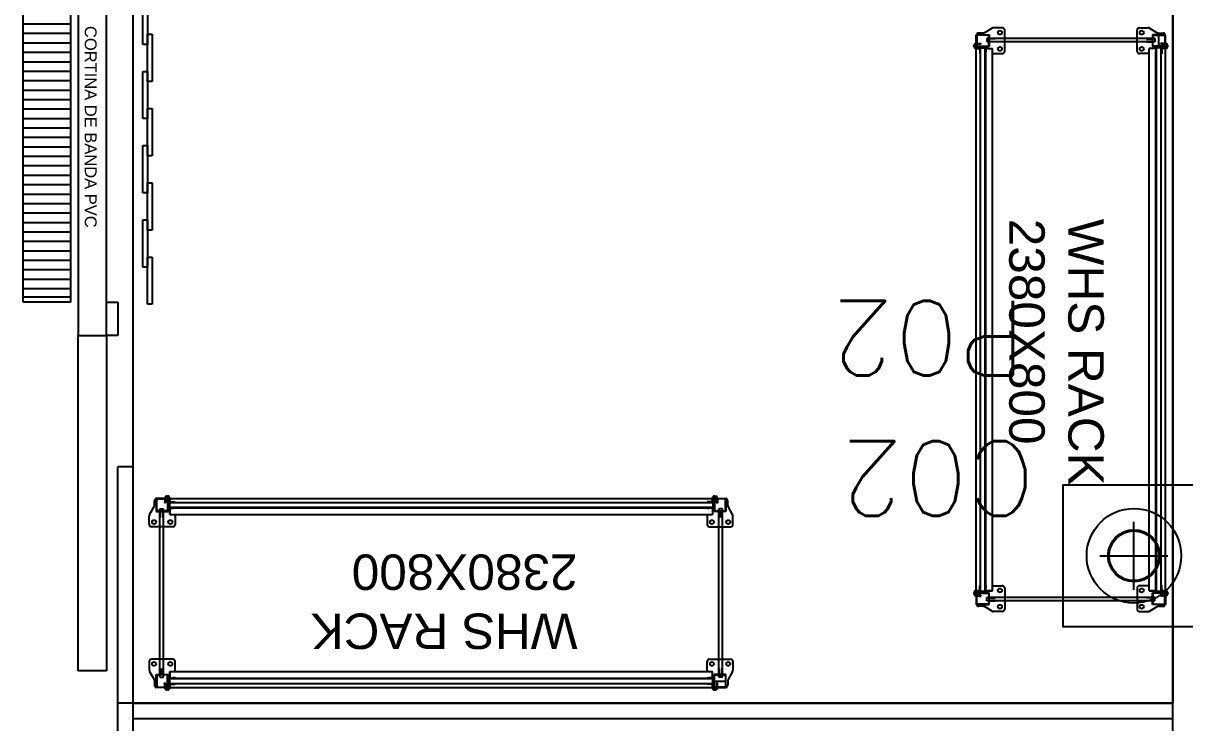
# Model space of a CAD drawing. Header units: millimetres. Extents: x 1478096 to 1808313, y 619971 to 762366.
# Drawn here: x 1780797 to 1785712, y 715942 to 718902 of the extents above; entities that cross this region are included whole.
import ezdxf

# ---------------------------------------------------------------- set-up
doc = ezdxf.new("R2010")
doc.units = ezdxf.units.MM
doc.header["$LTSCALE"] = 10
doc.linetypes.add('RE-PLANTABASE(XREF)$0$HIDDEN', pattern=[0.375, 0.25, -0.125])
for name, color, linetype in [('ZZZZ0_Estructura', 251, 'Continuous'), ('ZZZZDC-ARQ-PAINEL CAMARA', 151, 'Continuous'), ('ZZZZDC-ARQ-PUERTAS CAMARAS', 141, 'Continuous'), ('ZZZZDC-ARQ-RACK PREP.', 11, 'Continuous')]:
    doc.layers.add(name, color=color, linetype=linetype)
doc.styles.add('RE-PLANTABASE(XREF)$1$ARIAL', font='arial.ttf')
doc.styles.add('Romans-100', font='romans')
doc.styles.get("Standard").update_dxf_attribs({"font": 'arial.ttf'})

# ---------------------------------------------------------------- blocks, each defined once
blk = doc.blocks.new('ZZA$C7167099C')
at = {"layer": 'ZZZZDC-ARQ-PUERTAS CAMARAS', "linetype": 'RE-PLANTABASE(XREF)$0$HIDDEN'}
for p, q in [((0.1944, 1.58), (0.1944, 3)), ((0.1944, 3), (0.3144, 3)), ((0.3144, 3), (0.3144, 1.58)), ((0.3144, 1.58), (0.1944, 1.58))]:
    blk.add_line(p, q, dxfattribs=at)
at = {"layer": 'ZZZZDC-ARQ-PUERTAS CAMARAS'}
for p, q in [((0.1464, 1.44), (0.1464, 1.58)), ((0.1464, 1.58), (0.1944, 1.58)), ((0.1944, 1.58), (0.1944, 0)), ((0.3144, 1.58), (0.1944, 1.58)), ((0.1944, 1.58), (0.1944, 1.44)), ((0.3144, 0), (0.3144, 1.58)), ((0.1944, 1.44), (0.1464, 1.44)), ((0.3462, 1.44), (0.5462, 1.44)), ((0.3462, 0.14), (0.3462, 1.44)), ((0.5462, 1.44), (0.5462, 0.14)), ((0.3462, 1.4181), (0.5462, 1.4181)), ((0.3462, 1.3831), (0.5462, 1.3831)), ((0.3462, 1.3431), (0.5462, 1.3431)), ((0.3462, 1.3031), (0.5462, 1.3031)), ((0.3462, 1.3031), (0.5462, 1.3031)), ((0.3462, 1.2631), (0.5462, 1.2631)), ((0.3462, 1.2231), (0.5462, 1.2231)), ((0.3462, 1.1831), (0.5462, 1.1831)), ((0.3462, 1.1431), (0.5462, 1.1431)), ((0.3462, 1.1031), (0.5462, 1.1031)), ((0.3462, 1.0631), (0.5462, 1.0631)), ((0.3462, 1.0231), (0.5462, 1.0231)), ((0.3462, 0.9831), (0.5462, 0.9831)), ((0.3462, 0.9431), (0.5462, 0.9431)), ((0.3462, 0.9031), (0.5462, 0.9031)), ((0.3462, 0.8631), (0.5462, 0.8631)), ((0.3462, 0.8231), (0.5462, 0.8231)), ((0.3462, 0.7831), (0.5462, 0.7831)), ((0.3462, 0.7431), (0.5462, 0.7431)), ((0.3462, 0.7031), (0.5462, 0.7031)), ((0.3462, 0.6631), (0.5462, 0.6631)), ((0.3462, 0.6231), (0.5462, 0.6231)), ((0.3462, 0.5831), (0.5462, 0.5831)), ((0.3462, 0.5431), (0.5462, 0.5431)), ((0.3462, 0.5031), (0.5462, 0.5031)), ((0.3462, 0.4631), (0.5462, 0.4631)), ((0.3462, 0.4231), (0.5462, 0.4231)), ((0.3462, 0.3831), (0.5462, 0.3831)), ((0.3462, 0.3431), (0.5462, 0.3431)), ((0.3462, 0.3031), (0.5462, 0.3031)), ((0.3462, 0.2631), (0.5462, 0.2631)), ((0.3462, 0.196), (0.5462, 0.196)), ((0.3462, 0.156), (0.5462, 0.156)), ((0.1464, 0.14), (0.1464, 0)), ((0.1944, 0.14), (0.1464, 0.14)), ((0.1944, 0), (0.1944, 0.14)), ((0.5462, 0.14), (0.3462, 0.14)), ((0.1464, 0), (0.1944, 0)), ((0.1944, 0), (0.3144, 0))]:
    blk.add_line(p, q, dxfattribs=at)
at = {"layer": 'ZZZZDC-ARQ-PUERTAS CAMARAS', "extrusion": (1.34707e-15, -2.47444e-31, -1)}
for p, q in [((0, 1.2483), (0, 1.4483)), ((0, 1.4483), (0.02, 1.4483)), ((0.02, 1.4483), (0.02, 1.2483)), ((0.02, 1.0912), (0.02, 1.2912)), ((0.02, 1.2912), (0.04, 1.2912)), ((0.04, 1.2912), (0.04, 1.0912)), ((0.02, 1.2483), (0, 1.2483)), ((0, 0.934), (0, 1.134)), ((0, 1.134), (0.02, 1.134)), ((0.02, 1.134), (0.02, 0.934)), ((0.04, 1.0912), (0.02, 1.0912)), ((0.02, 0.934), (0, 0.934)), ((0.02, 0.7769), (0.02, 0.9769)), ((0.02, 0.9769), (0.04, 0.9769)), ((0.04, 0.9769), (0.04, 0.7769)), ((0, 0.6197), (0, 0.8197)), ((0, 0.8197), (0.02, 0.8197)), ((0.02, 0.8197), (0.02, 0.6197)), ((0.04, 0.7769), (0.02, 0.7769)), ((0.02, 0.4626), (0.02, 0.6626)), ((0.02, 0.6626), (0.04, 0.6626)), ((0.04, 0.6626), (0.04, 0.4626)), ((0.02, 0.6197), (0, 0.6197)), ((0, 0.3055), (0, 0.5055)), ((0, 0.5055), (0.02, 0.5055)), ((0.02, 0.5055), (0.02, 0.3055)), ((0.04, 0.4626), (0.02, 0.4626)), ((0.02, 0.1483), (0.02, 0.3483)), ((0.02, 0.3483), (0.04, 0.3483)), ((0.04, 0.3483), (0.04, 0.1483)), ((0.02, 0.3055), (0, 0.3055)), ((0.04, 0.1483), (0.02, 0.1483))]:
    blk.add_line(p, q, dxfattribs=at)
at = {"layer": 'ZZZZDC-ARQ-PUERTAS CAMARAS', "insert": (0.2356, 0.2705), "char_height": 0.05, "attachment_point": 1, "rotation": 90}
blk.add_mtext_dynamic_manual_height_columns('CORTINA DE BANDA PVC', width=0.985714, gutter_width=12.5, heights=[0], dxfattribs=at)
blk = doc.blocks.new('ZZRE-PLANTABASE(XREF)$0$RACK-CAMARA')
at = {"layer": 'ZZZZDC-ARQ-RACK PREP.', "linetype": 'ByBlock'}
for p, q in [((-0.3324, 2.4235), (-0.3656, 2.4045)), ((-0.29, 2.425), (-0.3271, 2.425)), ((-0.28, 2.3655), (-0.28, 2.415)), ((0.28, 2.3655), (0.28, 2.415)), ((0.29, 2.425), (0.3271, 2.425)), ((0.3324, 2.4235), (0.3656, 2.4045)), ((-0.4, 2.3865), (-0.4, 2.3955)), ((-0.4, 2.3955), (-0.345, 2.3955)), ((-0.398, 2.3865), (-0.4, 2.3865)), ((-0.4, 2.3855), (-0.4, 2.3865)), ((-0.4, 2.3824), (-0.4, 2.3855)), ((-0.4, 2.3814), (-0.4, 2.3824)), ((-0.4, 2.3805), (-0.4, 2.3814)), ((-0.4, 2.3795), (-0.4, 2.3805)), ((-0.4, 2.3805), (-0.398, 2.3805)), ((-0.4, 2.3615), (-0.4, 2.3795)), ((-0.4, 2.3795), (-0.398, 2.3795)), ((-0.398, 2.3615), (-0.4, 2.3615)), ((-0.4, 2.3605), (-0.4, 2.3615)), ((-0.398, 2.3615), (-0.4, 2.3615)), ((-0.4, 2.3605), (-0.4, 2.3615)), ((-0.4, 2.3596), (-0.4, 2.3605)), ((-0.4, 2.3605), (-0.398, 2.3605)), ((-0.4, 2.3596), (-0.4, 2.3605)), ((-0.4, 2.3605), (-0.398, 2.3605)), ((-0.4, 2.3586), (-0.4, 2.3596)), ((-0.4, 2.3586), (-0.4, 2.3596)), ((-0.347, 2.3935), (-0.398, 2.3935)), ((-0.398, 2.3935), (-0.398, 2.3865)), ((-0.398, 2.3865), (-0.398, 2.3855)), ((-0.398, 2.3855), (-0.398, 2.3824)), ((-0.398, 2.3824), (-0.398, 2.3814)), ((-0.398, 2.3814), (-0.398, 2.3805)), ((-0.398, 2.3805), (-0.398, 2.3795)), ((-0.398, 2.3795), (-0.398, 2.3615)), ((-0.398, 2.3615), (-0.398, 2.3605)), ((-0.398, 2.3615), (-0.398, 2.3605)), ((-0.398, 2.3605), (-0.398, 2.3596)), ((-0.398, 2.3605), (-0.398, 2.3596)), ((-0.398, 2.3596), (-0.398, 2.3586)), ((-0.398, 2.3591), (-0.388, 2.3596)), ((-0.398, 2.3596), (-0.398, 2.3586)), ((-0.398, 2.3591), (-0.388, 2.3596)), ((-0.3709, 2.403), (-0.39, 2.403)), ((-0.388, 2.3596), (-0.381, 2.36)), ((-0.388, 2.3596), (-0.381, 2.36)), ((-0.3808, 2.356), (-0.381, 2.36)), ((-0.3808, 2.356), (-0.381, 2.36)), ((-0.356, 2.3805), (-0.356, 2.3655)), ((-0.356, 2.3805), (0.356, 2.3805)), ((-0.356, 2.3655), (0.356, 2.3655)), ((-0.347, 2.366), (-0.347, 2.3935)), ((-0.347, 2.38), (-0.32, 2.38)), ((-0.347, 2.3475), (-0.347, 2.375)), ((-0.347, 2.3475), (-0.347, 2.375)), ((-0.32, 2.366), (-0.347, 2.366)), ((-0.345, 2.3955), (-0.345, 2.368)), ((-0.32, 2.378), (-0.345, 2.378)), ((-0.345, 2.373), (-0.345, 2.3455)), ((-0.345, 2.373), (-0.345, 2.3455)), ((-0.345, 2.368), (-0.32, 2.368)), ((-0.32, 2.38), (-0.32, 2.378)), ((-0.32, 2.368), (-0.32, 2.366)), ((-0.28, 2.326), (-0.28, 2.3755)), ((-0.28, 2.326), (-0.28, 2.3755)), ((0.28, 2.326), (0.28, 2.3755)), ((0.28, 2.326), (0.28, 2.3755)), ((0.347, 2.38), (0.32, 2.38)), ((0.32, 2.38), (0.32, 2.378)), ((0.32, 2.378), (0.345, 2.378)), ((0.345, 2.368), (0.32, 2.368)), ((0.32, 2.368), (0.32, 2.366)), ((0.32, 2.366), (0.347, 2.366)), ((0.345, 2.3955), (0.345, 2.368)), ((0.4, 2.3955), (0.345, 2.3955)), ((0.345, 2.373), (0.345, 2.3455)), ((0.345, 2.373), (0.345, 2.3455)), ((0.347, 2.366), (0.347, 2.3935)), ((0.347, 2.3935), (0.398, 2.3935)), ((0.347, 2.3475), (0.347, 2.375)), ((0.347, 2.3475), (0.347, 2.375)), ((0.356, 2.3805), (0.356, 2.3655)), ((0.3709, 2.403), (0.39, 2.403)), ((0.3808, 2.356), (0.381, 2.36)), ((0.3808, 2.356), (0.381, 2.36)), ((0.388, 2.3596), (0.381, 2.36)), ((0.388, 2.3596), (0.381, 2.36)), ((0.398, 2.3591), (0.388, 2.3596)), ((0.398, 2.3591), (0.388, 2.3596)), ((0.398, 2.3935), (0.398, 2.3865)), ((0.398, 2.3865), (0.4, 2.3865)), ((0.398, 2.3865), (0.398, 2.3855)), ((0.398, 2.3855), (0.398, 2.3824)), ((0.398, 2.3824), (0.398, 2.3814)), ((0.398, 2.3814), (0.398, 2.3805)), ((0.398, 2.3805), (0.398, 2.3795)), ((0.4, 2.3805), (0.398, 2.3805)), ((0.4, 2.3795), (0.398, 2.3795)), ((0.398, 2.3795), (0.398, 2.3615)), ((0.398, 2.3615), (0.4, 2.3615)), ((0.398, 2.3615), (0.398, 2.3605)), ((0.398, 2.3615), (0.4, 2.3615)), ((0.398, 2.3615), (0.398, 2.3605)), ((0.398, 2.3605), (0.398, 2.3596)), ((0.4, 2.3605), (0.398, 2.3605)), ((0.398, 2.3605), (0.398, 2.3596)), ((0.4, 2.3605), (0.398, 2.3605)), ((0.398, 2.3596), (0.398, 2.3586)), ((0.398, 2.3596), (0.398, 2.3586)), ((0.4, 2.3865), (0.4, 2.3955)), ((0.4, 2.3855), (0.4, 2.3865)), ((0.4, 2.3824), (0.4, 2.3855)), ((0.4, 2.3814), (0.4, 2.3824)), ((0.4, 2.3805), (0.4, 2.3814)), ((0.4, 2.3795), (0.4, 2.3805)), ((0.4, 2.3615), (0.4, 2.3795)), ((0.4, 2.3605), (0.4, 2.3615)), ((0.4, 2.3605), (0.4, 2.3615)), ((0.4, 2.3596), (0.4, 2.3605)), ((0.4, 2.3596), (0.4, 2.3605)), ((0.4, 2.3586), (0.4, 2.3596)), ((0.4, 2.3586), (0.4, 2.3596)), ((-0.41, 2.3465), (-0.41, 2.3509)), ((-0.41, 2.3465), (-0.41, 2.3509)), ((-0.406, 2.3509), (-0.406, 2.3465)), ((-0.406, 2.3509), (-0.406, 2.3465)), ((-0.4024, 2.3589), (-0.4025, 2.3589)), ((-0.4024, 2.3589), (-0.4025, 2.3589)), ((-0.4024, 2.3589), (-0.4, 2.359)), ((-0.4024, 2.3589), (-0.4, 2.359)), ((-0.4, 2.355), (-0.4022, 2.3549)), ((-0.4, 2.355), (-0.4022, 2.3549)), ((-0.402, 2.3425), (-0.3855, 2.3425)), ((-0.402, 2.3425), (-0.3855, 2.3425)), ((-0.3855, 2.3385), (-0.402, 2.3385)), ((-0.3855, 2.3385), (-0.402, 2.3385)), ((-0.4, 2.3555), (-0.4, 2.3586)), ((-0.4, 2.3555), (-0.4, 2.3586)), ((-0.4, 2.3545), (-0.4, 2.3555)), ((-0.4, 2.3545), (-0.4, 2.3555)), ((-0.4, 2.3545), (-0.398, 2.3545)), ((-0.4, 2.3455), (-0.4, 2.3545)), ((-0.4, 2.3455), (-0.4, 2.3545)), ((-0.4, 2.3545), (-0.398, 2.3545)), ((-0.345, 2.3455), (-0.4, 2.3455)), ((-0.345, 2.3455), (-0.4, 2.3455)), ((-0.4, 2.3382), (-0.4, 0.0422)), ((-0.3855, 2.3382), (-0.4, 2.3382)), ((-0.4, 2.3382), (-0.3855, 2.3382)), ((-0.398, 2.3586), (-0.398, 2.3555)), ((-0.398, 2.3586), (-0.398, 2.3555)), ((-0.3878, 2.3556), (-0.398, 2.3551)), ((-0.3878, 2.3556), (-0.398, 2.3551)), ((-0.398, 2.3555), (-0.398, 2.3545)), ((-0.398, 2.3555), (-0.398, 2.3545)), ((-0.398, 2.3545), (-0.398, 2.3475)), ((-0.398, 2.3545), (-0.398, 2.3475)), ((-0.398, 2.3475), (-0.347, 2.3475)), ((-0.398, 2.3475), (-0.347, 2.3475)), ((-0.3808, 2.356), (-0.3878, 2.3556)), ((-0.3808, 2.356), (-0.3878, 2.3556)), ((-0.3855, 2.3455), (-0.3855, 2.3235)), ((-0.3855, 2.3455), (-0.3855, 2.3235)), ((-0.3855, 2.3235), (-0.3855, 2.3155)), ((-0.3855, 2.3235), (-0.3855, 2.3155)), ((-0.3855, 2.3155), (-0.3839, 2.3155)), ((-0.3855, 2.3155), (-0.3839, 2.3155)), ((-0.3839, 2.3455), (-0.3839, 2.3235)), ((-0.3839, 2.3455), (-0.3839, 2.3235)), ((-0.3839, 2.3155), (-0.3839, 2.3235)), ((-0.3839, 2.3155), (-0.3839, 2.3235)), ((-0.3839, 2.3155), (-0.3825, 2.3155)), ((-0.3839, 2.3155), (-0.3825, 2.3155)), ((-0.3625, 2.3402), (-0.3825, 2.3402)), ((-0.3825, 2.3402), (-0.3625, 2.3402)), ((-0.3825, 2.3382), (-0.3825, 0.0402)), ((-0.3625, 2.3382), (-0.3625, 0.0402)), ((-0.3625, 2.3155), (-0.3611, 2.3155)), ((-0.3625, 2.3155), (-0.3611, 2.3155)), ((-0.3611, 2.3455), (-0.3611, 2.3235)), ((-0.3611, 2.3455), (-0.3611, 2.3235)), ((-0.3611, 2.3235), (-0.3611, 2.3155)), ((-0.3611, 2.3235), (-0.3611, 2.3155)), ((-0.3611, 2.3155), (-0.3595, 2.3155)), ((-0.3611, 2.3155), (-0.3595, 2.3155)), ((-0.36, 2.3382), (-0.36, 0.065)), ((-0.3595, 2.3455), (-0.3595, 2.3235)), ((-0.3595, 2.3455), (-0.3595, 2.3235)), ((-0.3595, 2.3425), (-0.354, 2.3425)), ((-0.3595, 2.3425), (-0.354, 2.3425)), ((-0.354, 2.3385), (-0.3595, 2.3385)), ((-0.354, 2.3385), (-0.3595, 2.3385)), ((-0.3318, 2.3382), (-0.3595, 2.3382)), ((-0.3595, 2.3382), (-0.3318, 2.3382)), ((-0.3595, 2.3155), (-0.3595, 2.3235)), ((-0.3595, 2.3155), (-0.3595, 2.3235)), ((-0.354, 2.3425), (-0.354, 2.3385)), ((-0.354, 2.3425), (-0.354, 2.3385)), ((-0.3318, 2.3382), (-0.3318, 0.0422)), ((-0.3271, 2.316), (-0.29, 2.316)), ((-0.3271, 2.316), (-0.29, 2.316)), ((0.3271, 2.316), (0.29, 2.316)), ((0.3271, 2.316), (0.29, 2.316)), ((0.3318, 2.3382), (0.3318, 0.0422)), ((0.3318, 2.3382), (0.3595, 2.3382)), ((0.3595, 2.3382), (0.3318, 2.3382)), ((0.345, 2.3455), (0.4, 2.3455)), ((0.345, 2.3455), (0.4, 2.3455)), ((0.398, 2.3475), (0.347, 2.3475)), ((0.398, 2.3475), (0.347, 2.3475)), ((0.3595, 2.3425), (0.354, 2.3425)), ((0.354, 2.3425), (0.354, 2.3385)), ((0.3595, 2.3425), (0.354, 2.3425)), ((0.354, 2.3425), (0.354, 2.3385)), ((0.354, 2.3385), (0.3595, 2.3385)), ((0.354, 2.3385), (0.3595, 2.3385)), ((0.3595, 2.3455), (0.3595, 2.3235)), ((0.3595, 2.3455), (0.3595, 2.3235)), ((0.3595, 2.3382), (0.36, 0.065)), ((0.3595, 2.3155), (0.3595, 2.3235)), ((0.3595, 2.3155), (0.3595, 2.3235)), ((0.3611, 2.3155), (0.3595, 2.3155)), ((0.3611, 2.3155), (0.3595, 2.3155)), ((0.3611, 2.3455), (0.3611, 2.3235)), ((0.3611, 2.3455), (0.3611, 2.3235)), ((0.3611, 2.3235), (0.3611, 2.3155)), ((0.3611, 2.3235), (0.3611, 2.3155)), ((0.3625, 2.3155), (0.3611, 2.3155)), ((0.3625, 2.3155), (0.3611, 2.3155)), ((0.3625, 2.3402), (0.3825, 2.3402)), ((0.3825, 2.3402), (0.3625, 2.3402)), ((0.3625, 2.3382), (0.3625, 0.0402)), ((0.3808, 2.356), (0.3878, 2.3556)), ((0.3808, 2.356), (0.3878, 2.3556)), ((0.3825, 2.3382), (0.3825, 0.0402)), ((0.3839, 2.3155), (0.3825, 2.3155)), ((0.3839, 2.3155), (0.3825, 2.3155)), ((0.3839, 2.3455), (0.3839, 2.3235)), ((0.3839, 2.3455), (0.3839, 2.3235)), ((0.3839, 2.3155), (0.3839, 2.3235)), ((0.3839, 2.3155), (0.3839, 2.3235)), ((0.3855, 2.3155), (0.3839, 2.3155)), ((0.3855, 2.3155), (0.3839, 2.3155)), ((0.3855, 2.3455), (0.3855, 2.3235)), ((0.3855, 2.3455), (0.3855, 2.3235)), ((0.402, 2.3425), (0.3855, 2.3425)), ((0.402, 2.3425), (0.3855, 2.3425)), ((0.3855, 2.3385), (0.402, 2.3385)), ((0.3855, 2.3385), (0.402, 2.3385)), ((0.3855, 2.3382), (0.4, 2.3382)), ((0.4, 2.3382), (0.3855, 2.3382)), ((0.3855, 2.3235), (0.3855, 2.3155)), ((0.3855, 2.3235), (0.3855, 2.3155)), ((0.3878, 2.3556), (0.398, 2.3551)), ((0.3878, 2.3556), (0.398, 2.3551)), ((0.398, 2.3586), (0.398, 2.3555)), ((0.398, 2.3586), (0.398, 2.3555)), ((0.398, 2.3555), (0.398, 2.3545)), ((0.398, 2.3555), (0.398, 2.3545)), ((0.398, 2.3545), (0.398, 2.3475)), ((0.4, 2.3545), (0.398, 2.3545)), ((0.4, 2.3545), (0.398, 2.3545)), ((0.398, 2.3545), (0.398, 2.3475)), ((0.4024, 2.3589), (0.4, 2.359)), ((0.4024, 2.3589), (0.4, 2.359)), ((0.4, 2.3555), (0.4, 2.3586)), ((0.4, 2.3555), (0.4, 2.3586)), ((0.4, 2.3545), (0.4, 2.3555)), ((0.4, 2.3545), (0.4, 2.3555)), ((0.4, 2.355), (0.4022, 2.3549)), ((0.4, 2.355), (0.4022, 2.3549)), ((0.4, 2.3455), (0.4, 2.3545)), ((0.4, 2.3455), (0.4, 2.3545)), ((0.4, 2.3382), (0.4, 0.0422)), ((0.4024, 2.3589), (0.4025, 2.3589)), ((0.4024, 2.3589), (0.4025, 2.3589)), ((0.406, 2.3509), (0.406, 2.3465)), ((0.406, 2.3509), (0.406, 2.3465)), ((0.41, 2.3465), (0.41, 2.3509)), ((0.41, 2.3465), (0.41, 2.3509)), ((-0.3855, 0.065), (-0.3839, 0.065)), ((-0.3855, 0.057), (-0.3855, 0.065)), ((-0.3855, 0.035), (-0.3855, 0.057)), ((-0.3839, 0.065), (-0.3825, 0.065)), ((-0.3839, 0.065), (-0.3839, 0.057)), ((-0.3839, 0.035), (-0.3839, 0.057)), ((-0.3625, 0.065), (-0.3611, 0.065)), ((-0.3611, 0.065), (-0.3595, 0.065)), ((-0.3611, 0.057), (-0.3611, 0.065)), ((-0.3611, 0.035), (-0.3611, 0.057)), ((-0.3595, 0.065), (-0.3595, 0.057)), ((-0.3595, 0.035), (-0.3595, 0.057)), ((-0.3271, 0.0645), (-0.29, 0.0645)), ((-0.28, 0.0545), (-0.28, 0.005)), ((0.28, 0.0545), (0.28, 0.005)), ((0.3271, 0.0645), (0.29, 0.0645)), ((0.3595, 0.065), (0.3595, 0.057)), ((0.3611, 0.065), (0.3595, 0.065)), ((0.3595, 0.035), (0.3595, 0.057)), ((0.3611, 0.057), (0.3611, 0.065)), ((0.3625, 0.065), (0.3611, 0.065)), ((0.3611, 0.035), (0.3611, 0.057)), ((0.3839, 0.065), (0.3825, 0.065)), ((0.3855, 0.065), (0.3839, 0.065)), ((0.3839, 0.065), (0.3839, 0.057)), ((0.3839, 0.035), (0.3839, 0.057)), ((0.3855, 0.057), (0.3855, 0.065)), ((0.3855, 0.035), (0.3855, 0.057)), ((-0.41, 0.034), (-0.41, 0.0296)), ((-0.406, 0.0296), (-0.406, 0.034)), ((-0.4024, 0.0216), (-0.4025, 0.0216)), ((-0.4024, 0.0216), (-0.4, 0.0215)), ((-0.4, 0.0255), (-0.4022, 0.0256)), ((-0.3855, 0.042), (-0.402, 0.042)), ((-0.402, 0.038), (-0.3855, 0.038)), ((-0.4, 0.0422), (-0.3855, 0.0422)), ((-0.345, 0.035), (-0.4, 0.035)), ((-0.4, 0.035), (-0.4, 0.026)), ((-0.4, 0.026), (-0.398, 0.026)), ((-0.4, 0.026), (-0.4, 0.025)), ((-0.4, 0.025), (-0.4, 0.0219)), ((-0.4, 0.0219), (-0.4, 0.0209)), ((-0.4, 0.0209), (-0.4, 0.02)), ((-0.4, 0.02), (-0.4, 0.019)), ((-0.4, 0.02), (-0.398, 0.02)), ((-0.4, 0.019), (-0.4, 0.001)), ((-0.398, 0.019), (-0.4, 0.019)), ((-0.4, 0.001), (-0.398, 0.001)), ((-0.4, 0.001), (-0.4, 0)), ((-0.398, 0.026), (-0.398, 0.033)), ((-0.398, 0.033), (-0.347, 0.033)), ((-0.398, 0.025), (-0.398, 0.026)), ((-0.3878, 0.0249), (-0.398, 0.0254)), ((-0.398, 0.0219), (-0.398, 0.025)), ((-0.398, 0.0209), (-0.398, 0.0219)), ((-0.398, 0.0214), (-0.388, 0.0209)), ((-0.398, 0.02), (-0.398, 0.0209)), ((-0.398, 0.019), (-0.398, 0.02)), ((-0.398, 0.001), (-0.398, 0.019)), ((-0.398, 0), (-0.398, 0.001)), ((-0.388, 0.0209), (-0.381, 0.0205)), ((-0.3808, 0.0245), (-0.3878, 0.0249)), ((-0.3825, 0.0402), (-0.3625, 0.0402)), ((-0.3808, 0.0245), (-0.381, 0.0205)), ((-0.3725, 0.035), (-0.3725, -0.015)), ((-0.3595, 0.0422), (-0.3318, 0.0422)), ((-0.354, 0.042), (-0.3595, 0.042)), ((-0.3595, 0.038), (-0.354, 0.038)), ((-0.356, 0), (-0.356, 0.015)), ((-0.356, 0.015), (0.356, 0.015)), ((-0.356, 0), (0.356, 0)), ((-0.354, 0.038), (-0.354, 0.042)), ((-0.347, 0.033), (-0.347, 0.0055)), ((-0.347, 0.0145), (-0.347, -0.013)), ((-0.32, 0.0145), (-0.347, 0.0145)), ((-0.347, 0.0005), (-0.32, 0.0005)), ((-0.345, 0.0075), (-0.345, 0.035)), ((-0.345, -0.015), (-0.345, 0.0125)), ((-0.345, 0.0125), (-0.32, 0.0125)), ((-0.32, 0.0025), (-0.345, 0.0025)), ((-0.32, 0.0125), (-0.32, 0.0145)), ((-0.32, 0.0005), (-0.32, 0.0025)), ((-0.28, 0.015), (-0.28, -0.0345)), ((0.28, 0.015), (0.28, -0.0345)), ((0.32, 0.0125), (0.32, 0.0145)), ((0.32, 0.0145), (0.347, 0.0145)), ((0.345, 0.0125), (0.32, 0.0125)), ((0.32, 0.0005), (0.32, 0.0025)), ((0.32, 0.0025), (0.345, 0.0025)), ((0.347, 0.0005), (0.32, 0.0005)), ((0.3595, 0.0422), (0.3318, 0.0422)), ((0.345, 0.0075), (0.345, 0.035)), ((0.345, 0.035), (0.4, 0.035)), ((0.345, -0.015), (0.345, 0.0125)), ((0.347, 0.033), (0.347, 0.0055)), ((0.398, 0.033), (0.347, 0.033)), ((0.347, 0.0145), (0.347, -0.013)), ((0.354, 0.038), (0.354, 0.042)), ((0.354, 0.042), (0.3595, 0.042)), ((0.3595, 0.038), (0.354, 0.038)), ((0.356, 0), (0.356, 0.015)), ((0.3825, 0.0402), (0.3625, 0.0402)), ((0.3808, 0.0245), (0.3878, 0.0249)), ((0.3808, 0.0245), (0.381, 0.0205)), ((0.388, 0.0209), (0.381, 0.0205)), ((0.4, 0.0422), (0.3855, 0.0422)), ((0.3855, 0.042), (0.402, 0.042)), ((0.402, 0.038), (0.3855, 0.038)), ((0.3878, 0.0249), (0.398, 0.0254)), ((0.398, 0.0214), (0.388, 0.0209)), ((0.398, 0.026), (0.398, 0.033)), ((0.4, 0.026), (0.398, 0.026)), ((0.398, 0.025), (0.398, 0.026)), ((0.398, 0.0219), (0.398, 0.025)), ((0.398, 0.0209), (0.398, 0.0219)), ((0.398, 0.02), (0.398, 0.0209)), ((0.398, 0.019), (0.398, 0.02)), ((0.4, 0.02), (0.398, 0.02)), ((0.398, 0.001), (0.398, 0.019)), ((0.398, 0.019), (0.4, 0.019)), ((0.4, 0.001), (0.398, 0.001)), ((0.398, 0), (0.398, 0.001)), ((0.4, 0.035), (0.4, 0.026)), ((0.4, 0.026), (0.4, 0.025)), ((0.4, 0.0255), (0.4022, 0.0256)), ((0.4, 0.025), (0.4, 0.0219)), ((0.4, 0.0219), (0.4, 0.0209)), ((0.4024, 0.0216), (0.4, 0.0215)), ((0.4, 0.0209), (0.4, 0.02)), ((0.4, 0.02), (0.4, 0.019)), ((0.4, 0.019), (0.4, 0.001)), ((0.4, 0.001), (0.4, 0)), ((0.4024, 0.0216), (0.4025, 0.0216)), ((0.406, 0.0296), (0.406, 0.034)), ((0.41, 0.034), (0.41, 0.0296)), ((-0.4, 0), (-0.4, -0.0009)), ((-0.4, 0), (-0.398, 0)), ((-0.4, -0.0009), (-0.4, -0.0019)), ((-0.4, -0.0019), (-0.4, -0.005)), ((-0.4, -0.005), (-0.4, -0.006)), ((-0.398, -0.006), (-0.4, -0.006)), ((-0.4, -0.006), (-0.4, -0.015)), ((-0.4, -0.015), (-0.345, -0.015)), ((-0.398, -0.0009), (-0.398, 0)), ((-0.398, -0.0019), (-0.398, -0.0009)), ((-0.398, -0.005), (-0.398, -0.0019)), ((-0.398, -0.006), (-0.398, -0.005)), ((-0.398, -0.013), (-0.398, -0.006)), ((-0.347, -0.013), (-0.398, -0.013)), ((-0.3709, -0.0225), (-0.39, -0.0225)), ((-0.3324, -0.043), (-0.3656, -0.024)), ((-0.29, -0.0445), (-0.3271, -0.0445)), ((0.29, -0.0445), (0.3271, -0.0445)), ((0.3324, -0.043), (0.3656, -0.024)), ((0.4, -0.015), (0.345, -0.015)), ((0.347, -0.013), (0.398, -0.013)), ((0.3709, -0.0225), (0.39, -0.0225)), ((0.398, -0.0009), (0.398, 0)), ((0.4, 0), (0.398, 0)), ((0.398, -0.0019), (0.398, -0.0009)), ((0.398, -0.005), (0.398, -0.0019)), ((0.398, -0.006), (0.398, -0.005)), ((0.398, -0.013), (0.398, -0.006)), ((0.398, -0.006), (0.4, -0.006)), ((0.4, 0), (0.4, -0.0009)), ((0.4, -0.0009), (0.4, -0.0019)), ((0.4, -0.0019), (0.4, -0.005)), ((0.4, -0.005), (0.4, -0.006)), ((0.4, -0.006), (0.4, -0.015))]:
    blk.add_line(p, q, dxfattribs=at)
for centre in [(-0.3, 2.405), (0.3, 2.405), (-0.3, 2.336), (-0.3, 2.336), (0.3, 2.336), (0.3, 2.336), (-0.3, 0.0445), (0.3, 0.0445), (-0.3, -0.0245), (0.3, -0.0245)]:
    blk.add_circle(centre, 0.0085, dxfattribs=at)
for centre, radius, start, end in [((-0.3271, 2.415), 0.01, 90, 122.0054), ((-0.29, 2.415), 0.01, 0, 90), ((0.29, 2.415), 0.01, 90, 180), ((0.3271, 2.415), 0.01, 57.9946, 90), ((-0.3994, 2.3578), 0.00325, 100.4456, 160.3411), ((-0.3994, 2.3578), 0.00325, 100.4456, 160.3411), ((-0.39, 2.393), 0.01, 90, 165.5225), ((-0.3994, 2.3578), 0.00325, 25.5808, 64.2731), ((-0.3994, 2.3578), 0.00325, 25.5808, 64.2731), ((-0.3709, 2.413), 0.01, 270, 302.0054), ((0.3709, 2.413), 0.01, 237.9946, 270), ((0.39, 2.393), 0.01, 14.4775, 90), ((0.3994, 2.3578), 0.00325, 115.7269, 154.4192), ((0.3994, 2.3578), 0.00325, 115.7269, 154.4192), ((0.3994, 2.3578), 0.00325, 19.6589, 79.5544), ((0.3994, 2.3578), 0.00325, 19.6589, 79.5544), ((-0.402, 2.3509), 0.008, 92.9609, 180), ((-0.402, 2.3509), 0.008, 92.9609, 180), ((-0.402, 2.3465), 0.008, 180, 270), ((-0.402, 2.3465), 0.008, 180, 270), ((-0.402, 2.3509), 0.004, 92.9609, 180), ((-0.402, 2.3509), 0.004, 92.9609, 180), ((-0.402, 2.3465), 0.004, 180, 270), ((-0.402, 2.3465), 0.004, 180, 270), ((-0.39, 2.348), 0.01, 194.4775, 213.3687), ((-0.39, 2.348), 0.01, 194.4775, 213.3653), ((-0.39, 2.348), 0.01, 251.8096, 257.1738), ((-0.39, 2.348), 0.01, 251.8007, 257.1491), ((-0.3271, 2.326), 0.01, 242.434, 270), ((-0.3271, 2.326), 0.01, 242.434, 270), ((-0.29, 2.326), 0.01, 270, 0), ((-0.29, 2.326), 0.01, 270, 0), ((0.29, 2.326), 0.01, 180, 270), ((0.29, 2.326), 0.01, 180, 270), ((0.3271, 2.326), 0.01, 270, 297.566), ((0.3271, 2.326), 0.01, 270, 297.566), ((0.39, 2.348), 0.01, 282.8262, 288.1904), ((0.39, 2.348), 0.01, 282.8509, 288.1993), ((0.39, 2.348), 0.01, 326.6313, 345.5225), ((0.39, 2.348), 0.01, 326.6347, 345.5225), ((0.402, 2.3465), 0.008, 270, 0), ((0.402, 2.3465), 0.004, 270, 0), ((0.402, 2.3465), 0.004, 270, 0), ((0.402, 2.3465), 0.008, 270, 0), ((0.402, 2.3509), 0.004, 0, 87.0391), ((0.402, 2.3509), 0.004, 0, 87.0391), ((0.402, 2.3509), 0.008, 0, 87.0391), ((0.402, 2.3509), 0.008, 0, 87.0391), ((-0.3271, 0.0545), 0.01, 90, 117.566), ((-0.29, 0.0545), 0.01, 0, 90), ((0.29, 0.0545), 0.01, 90, 180), ((0.3271, 0.0545), 0.01, 62.434, 90), ((-0.402, 0.034), 0.008, 90, 180), ((-0.402, 0.0296), 0.008, 180, 267.0391), ((-0.402, 0.034), 0.004, 90, 180), ((-0.402, 0.0296), 0.004, 180, 267.0391), ((-0.3994, 0.0227), 0.00325, 199.6589, 259.5544), ((-0.39, 0.0325), 0.01, 146.6347, 165.5225), ((-0.3994, 0.0227), 0.00325, 295.7269, 334.4192), ((-0.39, 0.0325), 0.01, 102.8509, 108.1993), ((0.39, 0.0325), 0.01, 71.8007, 77.1491), ((0.3994, 0.0227), 0.00325, 205.5808, 244.2731), ((0.39, 0.0325), 0.01, 14.4775, 33.3653), ((0.3994, 0.0227), 0.00325, 280.4456, 340.3411), ((0.402, 0.034), 0.008, 0, 90), ((0.402, 0.034), 0.004, 0, 90), ((0.402, 0.0296), 0.004, 272.9609, 0), ((0.402, 0.0296), 0.008, 272.9609, 0), ((-0.39, -0.0125), 0.01, 194.4775, 270), ((-0.3709, -0.0325), 0.01, 57.9946, 90), ((-0.3271, -0.0345), 0.01, 237.9946, 270), ((-0.29, -0.0345), 0.01, 270, 0), ((0.29, -0.0345), 0.01, 180, 270), ((0.3271, -0.0345), 0.01, 270, 302.0054), ((0.3709, -0.0325), 0.01, 90, 122.0054), ((0.39, -0.0125), 0.01, 270, 345.5225)]:
    blk.add_arc(centre, radius, start, end, dxfattribs=at)

msp = doc.modelspace()

# ---------------------------------------------------------------- hatches: boundary and pattern name
at = {"layer": 'ZZZZ0_Estructura'}
h = msp.add_hatch(dxfattribs=at)
h.set_pattern_fill('ANSI31', color=256, scale=2, angle=-180, style=0)
h.set_pattern_definition([(225, (3334951.954, 1253054.1074), (4.49012806, -4.49012806), [])])
h.paths.add_polyline_path([(1785386.884, 716648.414, 1), (1785606.884, 716648.414, 1)])
h.paths.add_polyline_path([(1785391.684, 716648.414, 1), (1785602.084, 716648.414, 1)], flags=16)

# ---------------------------------------------------------------- linework, layer by layer
msp.add_lwpolyline([(1781261.88, 724225.287), (1785661.867, 724225.287), (1785661.868, 716024.314), (1781261.868, 716024.315)], close=True)
for p, q in [((1785496.884, 716504.723, 0.038), (1785496.884, 716792.104, 0.038)), ((1785353.193, 716648.414, 0.038), (1785640.575, 716648.414, 0.038))]:
    msp.add_line(p, q, dxfattribs=at)
at = {"layer": 'ZZZZ0_Estructura', "elevation": 0.035}
msp.add_lwpolyline([(1785796.883, 716348.413), (1785196.883, 716348.413), (1785196.883, 716948.413), (1785796.883, 716948.413)], close=True, dxfattribs=at)
at = {"layer": 'ZZZZ0_Estructura'}
for centre, radius in [((1785496.883, 716648.413, 0.035), 200), ((1785496.884, 716648.414, 0.038), 110), ((1785496.884, 716648.414, 0.038), 105.2)]:
    msp.add_circle(centre, radius, dxfattribs=at)
at = {"layer": 'ZZZZDC-ARQ-PAINEL CAMARA'}
for p, q in [((1781261.874, 708918.368), (1781261.88, 724225.287)), ((1785661.867, 702986.178), (1785661.868, 721725.285)), ((1781196.868, 713330.133), (1781196.868, 717024.315)), ((1781261.868, 717024.315), (1781196.868, 717024.315)), ((1781261.868, 716024.315), (1781261.868, 717024.315)), ((1781261.868, 716024.315), (1781196.868, 716024.315)), ((1781261.868, 716024.315), (1785661.868, 716024.314)), ((1781261.874, 716024.316), (1785661.867, 716024.314)), ((1781261.874, 715959.316), (1785661.867, 715959.314))]:
    msp.add_line(p, q, dxfattribs=at)

# ---------------------------------------------------------------- block references
at = {"layer": 'ZZZZDC-ARQ-PUERTAS CAMARAS', "xscale": 1000, "yscale": 1000, "zscale": 1000, "rotation": 180}
msp.add_blockref('ZZA$C7167099C', (1781343.286, 719160.971), dxfattribs=at)
at = {"layer": 'ZZZZDC-ARQ-RACK PREP.', "xscale": 1000, "yscale": 1000, "zscale": 1000, "rotation": 180}
msp.add_blockref('ZZRE-PLANTABASE(XREF)$0$RACK-CAMARA', (1785229.82, 718837.829), dxfattribs=at)
at = {"layer": 'ZZZZDC-ARQ-RACK PREP.', "color": 8, "xscale": 1000, "yscale": 1000, "zscale": 1000, "rotation": 90}
msp.add_blockref('ZZRE-PLANTABASE(XREF)$0$RACK-CAMARA', (1783755.507, 716491.04), dxfattribs=at)

# ---------------------------------------------------------------- texts
at = {"layer": 'ZZZZ0_Estructura', "char_height": 350, "attachment_point": 1, "rotation": 180.000001, "style": 'Romans-100'}
for s, insert in [('{\\H0.9x;P02}', (1785037.88, 717411.674, 0)), ('{\\H0.9x;C02}', (1785077.075, 716817.867, -0.001))]:
    msp.add_mtext(s, dxfattribs=dict(at, insert=insert))
at = {"layer": 'ZZZZDC-ARQ-RACK PREP.', "char_height": 150, "width": 1265.11589, "attachment_point": 1, "style": 'RE-PLANTABASE(XREF)$1$ARIAL'}
for insert, rotation in [((1785369.131, 718074.775), 270), ((1783142.453, 716254.113), 180)]:
    msp.add_mtext('WHS RACK\\P2380X800', dxfattribs=dict(at, insert=insert, rotation=rotation))

doc.saveas('drawing.dxf')
